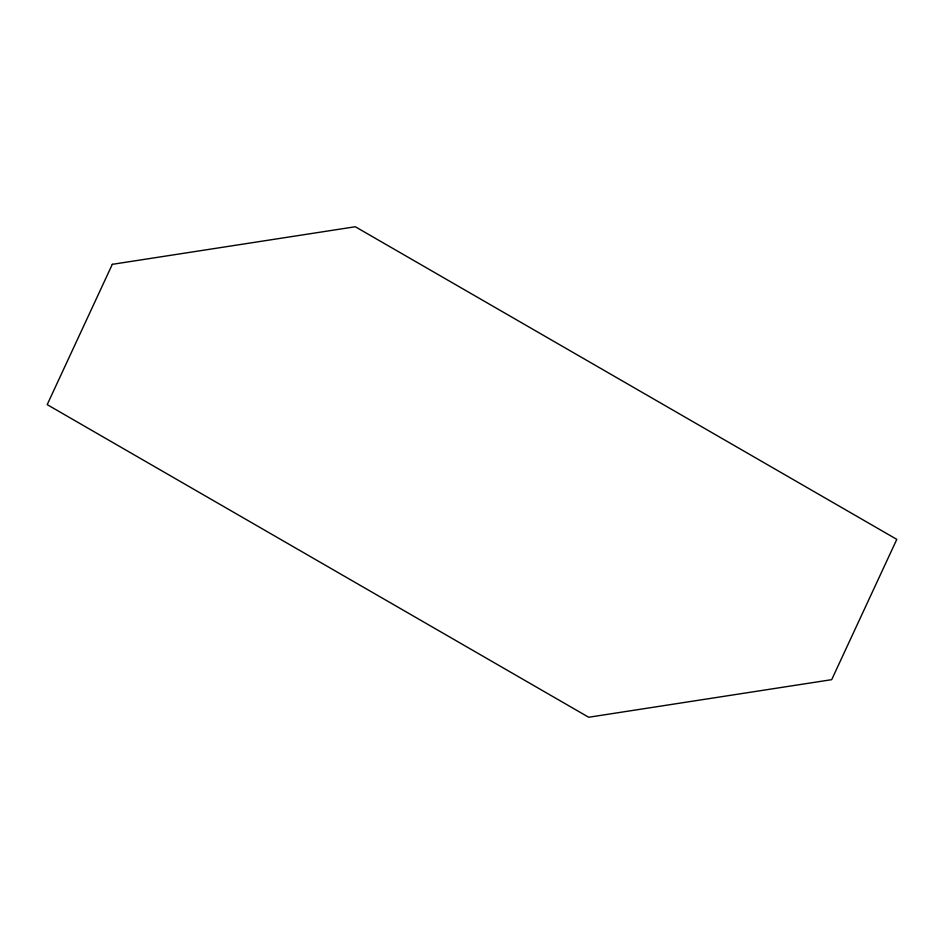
<?xml version="1.0" encoding="UTF-8"?>
<svg xmlns="http://www.w3.org/2000/svg" width="944" height="944" viewBox="0 0 944 944"><rect width="100%" height="100%" fill="white"/><g stroke="black" fill="none" stroke-linecap="round" stroke-linejoin="round"><path stroke-width="1.42" d="M112.312 264.332L47.2 404.634L588.69 717.251L831.688 679.668L896.8 539.366L355.31 226.749L112.312 264.332"/></g></svg>
